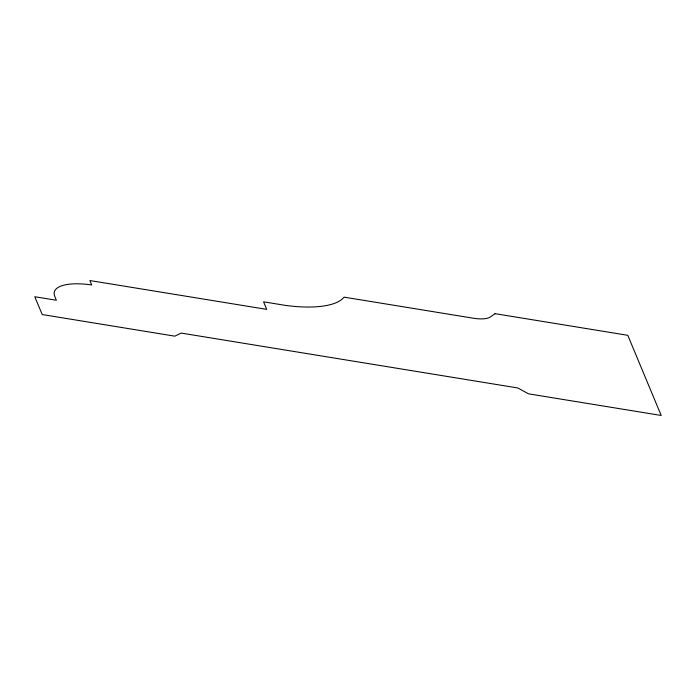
<?xml version="1.0" encoding="UTF-8"?>
<svg xmlns="http://www.w3.org/2000/svg" width="696" height="696" viewBox="0 0 696 696"><rect width="100%" height="100%" fill="white"/><g stroke="black" fill="none" stroke-linecap="round" stroke-linejoin="round"><path stroke-width="1.04" d="M495.047 313.67L490.358 316.967A23.055 7.961 14.4 0 1 473.21 318.202L344.059 297.14A82.189 28.379 14.4 0 1 285.708 305.431L263.566 301.82L266.707 309.372L89.862 280.54L91.707 284.951A48.868 16.878 14.4 0 0 55.019 296.992L56.376 300.246L34.8 296.731L42.221 314.54L174.861 336.168L181.169 333.079L517.72 387.95L528.56 393.84L661.2 415.46L627.783 335.307L495.047 313.67"/></g></svg>
